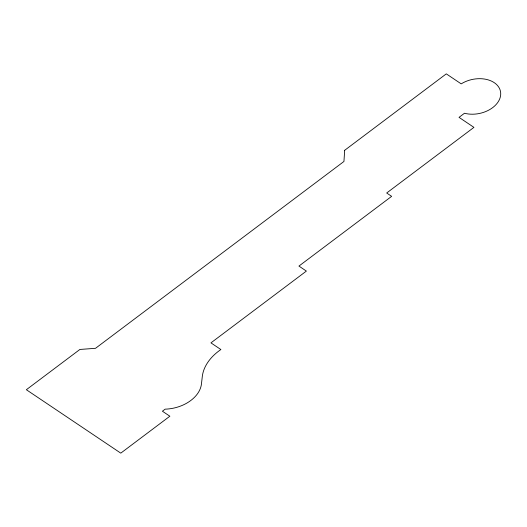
<?xml version="1.0" encoding="UTF-8"?>
<svg xmlns="http://www.w3.org/2000/svg" width="527" height="527" viewBox="0 0 527 527"><rect width="100%" height="100%" fill="white"/><g stroke="black" fill="none" stroke-linecap="round" stroke-linejoin="round"><path stroke-width="0.79" d="M344.671 150.3L343.947 161.46L95.525 348.307L79.893 349.454L26.35 389.723L120.782 453.141L169.865 416.218L162.408 411.212L165.135 409.163A33.26 23.063 -11.8 0 0 201.439 384.031L202.302 376.515A51.435 35.665 -11.8 0 1 220.885 349.539L210.945 342.866L306.385 271.082L298.934 266.076L391.647 196.34L386.68 193.001L473.938 127.369L459.03 117.356L464.485 113.252A25.065 17.384 -11.8 0 0 495.94 104.702A25.065 17.384 -11.8 0 0 493.424 82.14A25.065 17.384 -11.8 0 0 461.204 83.872L446.297 73.859L344.671 150.3"/></g></svg>
